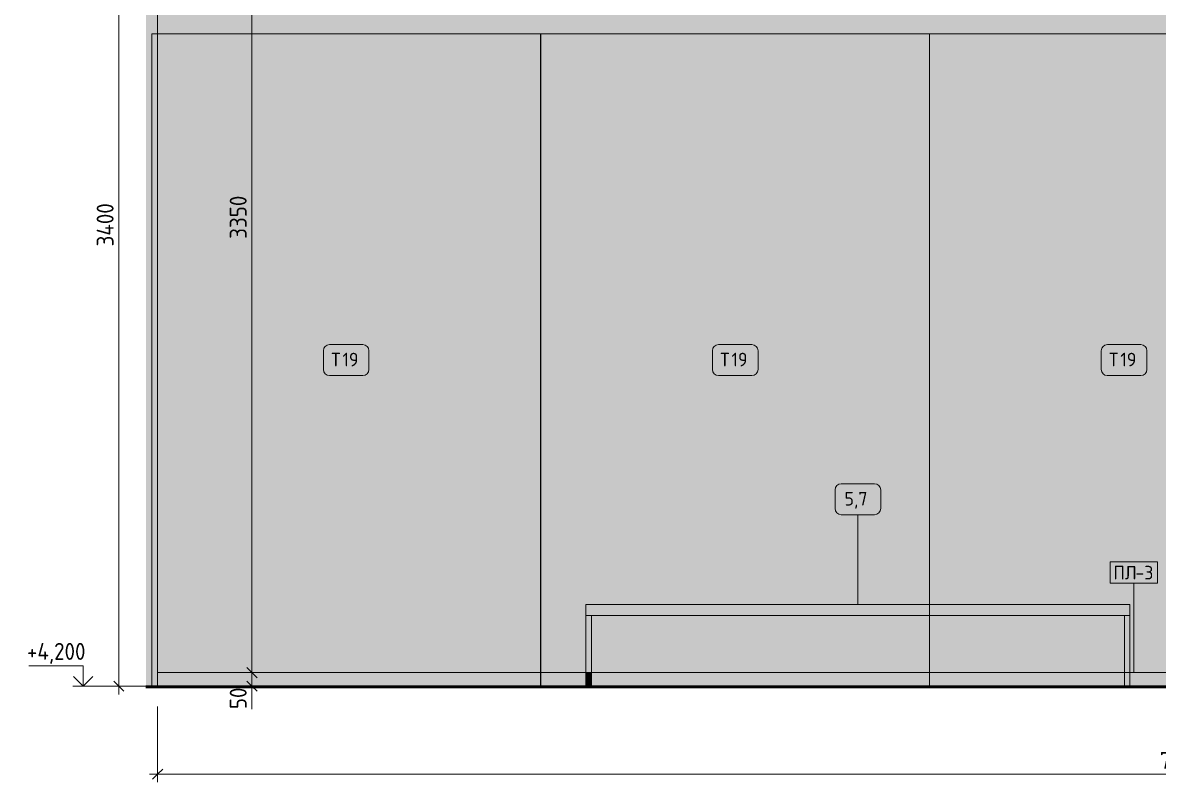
# Model space of a CAD drawing. Header units: millimetres. Extents: x 108302 to 166327, y -1987 to 21700.
# Drawn here: x 154002 to 158178, y 3846 to 6641 of the extents above; entities that cross this region are included whole.
import ezdxf

# ---------------------------------------------------------------- set-up
doc = ezdxf.new("R2010")
doc.units = ezdxf.units.MM
for name, color, linetype, lineweight in [('A-ANNO-DIMS', 7, 'Continuous', 9), ('A-ANNO-DIMS-25', 7, 'Continuous', 9), ('A-GENM', 7, 'Continuous', 9), ('A-GENM-IDEN', 7, 'Continuous', 9), ('A-WALL-PATT', 7, 'Continuous', 9), ('G-ANNO-DIMS', 7, 'Continuous', 9), ('G-ANNO-DIMS-1', 7, 'Continuous', 20), ('I-FURN-IDEN', 7, 'Continuous', 9), ('I-WALL', 7, 'Continuous', 9), ('S-COLS', 7, 'Continuous', 9)]:
    doc.layers.add(name, color=color, linetype=linetype, lineweight=lineweight)
for name, color, linetype, lineweight, true_color in [('A-FLOR-1', 7, 'Continuous', 9, 0x787878), ('A-FLOR-FNSH-2', 7, 'Continuous', 30, 0x3c3c3c), ('I-FURN-13', 7, 'Continuous', 9, 0x9e9e9e), ('I-FURN-2', 7, 'Continuous', 9, 0xacacac), ('I-FURN-20', 7, 'Continuous', 9, 0x949494), ('I-FURN-4', 7, 'Continuous', 9, 0xc0c0c0)]:
    doc.layers.add(name, color=color, linetype=linetype, lineweight=lineweight, true_color=true_color)
doc.layers.add('I-FURN-3', color=7, linetype='Continuous', lineweight=9, true_color=0x7f7f7f, transparency=0.7)
doc.styles.add('GOST Common_2', font='GOST_Common.ttf', dxfattribs={"height": 50})
doc.styles.add('ISOCPEUR_1', font='isocpeur.ttf', dxfattribs={"width": 0.9, "height": 62.5})
doc.dimstyles.new('ISO-2_5_0_9К_БОЛЬШОЙ_1', dxfattribs={"dimscale": 304.8, "dimtxt": 62.248823, "dimasz": 0.123031, "dimexe": 0.098425, "dimexo": 0.246063, "dimgap": 0, "dimtad": 1, "dimdec": 0, "dimrnd": 10, "dimzin": 0, "dimdsep": 46, "dimtxsty": 'ISOCPEUR_1', "dimblk1": 'OBLIQUE', "dimblk2": 'OBLIQUE', "dimsah": 1, "dimcen": 0.09, "dimdle": 0.098425, "dimazin": 0, "dimtfac": 1, "dimtdec": 4, "dimtix": 1, "dimtmove": 0, "dimatfit": 3, "dimfxl": 1, "dimtvp": 1, "dimtolj": 1, "dimtzin": 0, "dimarcsym": 2})
doc.dimstyles.new('ISO-2_5_0_9К_БОЛЬШОЙ_2', dxfattribs={"dimscale": 304.8, "dimtxt": 62.248823, "dimasz": 0.123031, "dimexe": 0.098425, "dimexo": 0.246063, "dimgap": 0, "dimtad": 1, "dimdec": 0, "dimrnd": 10, "dimzin": 0, "dimdsep": 46, "dimtxsty": 'ISOCPEUR_1', "dimblk1": 'OBLIQUE', "dimblk2": 'OBLIQUE', "dimsah": 1, "dimcen": 0.09, "dimdle": 0.098425, "dimazin": 0, "dimtfac": 1, "dimtdec": 4, "dimtix": 1, "dimtmove": 1, "dimatfit": 3, "dimfxl": 1, "dimtvp": 1, "dimtolj": 1, "dimtzin": 0, "dimarcsym": 2})

# ---------------------------------------------------------------- blocks, each defined once
blk = doc.blocks.new('Стол базовый прямоугольный - 5_7-26328560-Развертка 2_47-4')
at = {"layer": 'I-FURN-13'}
for p, q in [((15175.3, 4460), (15195.3, 4460)), ((15195.3, 4460), (15175.3, 4460)), ((15175.3, 4200), (15175.3, 4460)), ((15195.3, 4460), (15195.3, 4200)), ((17155.3, 4460), (17175.3, 4460)), ((17175.3, 4460), (17155.3, 4460)), ((17155.3, 4460), (17155.3, 4200)), ((17175.3, 4200), (17175.3, 4460))]:
    blk.add_line(p, q, dxfattribs=at)
at = {"layer": 'I-FURN-2'}
for p, q in [((17175.3, 4500), (15175.3, 4500)), ((15175.3, 4460), (15175.3, 4500)), ((17175.3, 4500), (17175.3, 4460)), ((15175.3, 4200), (15175.3, 4460)), ((15175.3, 4200), (15175.3, 4460)), ((15195.3, 4460), (17155.3, 4460)), ((15195.3, 4200), (15195.3, 4460)), ((15195.3, 4200), (15195.3, 4460)), ((17155.3, 4200), (17155.3, 4460)), ((17155.3, 4200), (17155.3, 4460)), ((17175.3, 4200), (17175.3, 4460)), ((17175.3, 4200), (17175.3, 4460))]:
    blk.add_line(p, q, dxfattribs=at)
at = {"layer": 'I-FURN-20'}
for p, q in [((15175.3, 4460), (15195.3, 4460)), ((15195.3, 4460), (15175.3, 4460)), ((17155.3, 4460), (17175.3, 4460)), ((17175.3, 4460), (17155.3, 4460))]:
    blk.add_line(p, q, dxfattribs=at)
at = {"layer": 'I-FURN-4'}
for p, q in [((15175.3, 4500), (17175.3, 4500)), ((15175.3, 4460), (15175.3, 4500)), ((17175.3, 4460), (17175.3, 4500)), ((17175.3, 4460), (15175.3, 4460)), ((15175.3, 4460), (15195.3, 4460)), ((15175.3, 4200), (15175.3, 4460)), ((15195.3, 4460), (15195.3, 4200)), ((17155.3, 4460), (17175.3, 4460)), ((17155.3, 4460), (17155.3, 4200)), ((17175.3, 4200), (17175.3, 4460))]:
    blk.add_line(p, q, dxfattribs=at)
blk = doc.blocks.new('Плинтус - Плинтус темный _ст_школа_-32862305-Развертка 2_47-4')
at = {"layer": 'A-GENM'}
h = blk.add_hatch(color=256, dxfattribs=at)
h.paths.add_polyline_path([(20780, 4200), (20780, 4250), (20778, 4250), (20778, 4200)])
h.paths.add_polyline_path([(15008.3, 4200), (15009, 4200), (15009, 4250), (15008.3, 4250)])
for p, q in [((13600, 4250), (15008.3, 4250)), ((13600, 4200), (13600, 4250)), ((15008.3, 4250), (15009, 4250)), ((15009, 4250), (15175.3, 4250)), ((15175.3, 4250), (15195.3, 4250)), ((15195.3, 4250), (17155.3, 4250)), ((17155.3, 4250), (17175.3, 4250)), ((17175.3, 4250), (17635.3, 4250)), ((15008.3, 4200), (13600, 4200)), ((15009, 4200), (15008.3, 4200)), ((15175.3, 4200), (15009, 4200)), ((15195.3, 4200), (15175.3, 4200)), ((17155.3, 4200), (15195.3, 4200)), ((17175.3, 4200), (17155.3, 4200)), ((17635.3, 4200), (17175.3, 4200))]:
    blk.add_line(p, q, dxfattribs=at)
blk = doc.blocks.new('Мат в спортивном зале - Т19-31180416-Развертка 2_47-4')
at = {"layer": 'I-FURN-3'}
for points in [[(13600, 4200), (13600, 6600), (13578.3, 6600), (13578.3, 4200)], [(14505.8, 4250), (15008.3, 4250), (15008.3, 6600), (13600, 6600), (13600, 4250), (14031.2, 4250)], [(14505.8, 4200), (15008.3, 4200), (15008.3, 4250), (13600, 4250), (13600, 4200), (14031.2, 4200)]]:
    blk.add_hatch(color=256, dxfattribs=at).paths.add_polyline_path(points)
at = {"layer": 'I-FURN-2'}
for p, q in [((15008.3, 6600), (13578.3, 6600)), ((13578.3, 4200), (13578.3, 6600)), ((15008.3, 6600), (15008.3, 4250))]:
    blk.add_line(p, q, dxfattribs=at)
at = {"layer": 'I-FURN-4'}
for p, q in [((13578.3, 6600), (15008.3, 6600)), ((13578.3, 4200), (13578.3, 6600)), ((15008.3, 4200), (15008.3, 6600))]:
    blk.add_line(p, q, dxfattribs=at)
blk = doc.blocks.new('Мат в спортивном зале - Т19-V54-Развертка 2_47-4')
at = {"layer": 'I-FURN-3'}
h = blk.add_hatch(color=256, dxfattribs=at)
h.paths.add_polyline_path([(15009, 4250), (15175.3, 4250), (15175.3, 4500), (16439, 4500), (16439, 6600), (15009, 6600), (15009, 4460)])
h.paths.add_polyline_path([(15455, 4250), (16439, 4250), (16439, 4460), (15195.3, 4460), (15195.3, 4250)])
for points in [[(15195.3, 4460), (16439, 4460), (16439, 4500), (15175.3, 4500), (15175.3, 4460)], [(15175.3, 4250), (15195.3, 4250), (15195.3, 4460), (15175.3, 4460)], [(15195.3, 4200), (15195.3, 4250), (15175.3, 4250), (15175.3, 4200)]]:
    blk.add_hatch(color=256, dxfattribs=at).paths.add_polyline_path(points)
h = blk.add_hatch(color=256, dxfattribs=at)
h.paths.add_polyline_path([(15455, 4200), (16439, 4200), (16439, 4250), (15195.3, 4250), (15195.3, 4200)])
h.paths.add_polyline_path([(15009, 4200), (15175.3, 4200), (15175.3, 4250), (15009, 4250)])
at = {"layer": 'I-FURN-2'}
blk.add_line((16439, 4460), (16439, 4500), dxfattribs=at)
at = {"layer": 'I-FURN-4'}
for p, q in [((15009, 6600), (16439, 6600)), ((15009, 4200), (15009, 6600)), ((16439, 4500), (16439, 6600)), ((16439, 4200), (16439, 4460))]:
    blk.add_line(p, q, dxfattribs=at)
blk = doc.blocks.new('Мат в спортивном зале - Т19-V55-Развертка 2_47-4')
at = {"layer": 'I-FURN-3'}
h = blk.add_hatch(color=256, dxfattribs=at)
h.paths.add_polyline_path([(17353.5, 4250), (17635.3, 4250), (17635.3, 4500), (17869, 4500), (17869, 6600), (16439, 6600), (16439, 4500), (17175.3, 4500), (17175.3, 4250)])
h.paths.add_polyline_path([(17869, 4250), (17869, 4460), (17655.3, 4460), (17655.3, 4250)])
h.paths.add_polyline_path([(16439, 4250), (17155.3, 4250), (17155.3, 4460), (16439, 4460)])
h = blk.add_hatch(color=256, dxfattribs=at)
h.paths.add_polyline_path([(17655.3, 4460), (17869, 4460), (17869, 4500), (17635.3, 4500), (17635.3, 4460)])
h.paths.add_polyline_path([(16439, 4460), (17175.3, 4460), (17175.3, 4500), (16439, 4500)])
h = blk.add_hatch(color=256, dxfattribs=at)
h.paths.add_polyline_path([(17635.3, 4250), (17655.3, 4250), (17655.3, 4460), (17635.3, 4460)])
h.paths.add_polyline_path([(17155.3, 4250), (17175.3, 4250), (17175.3, 4460), (17155.3, 4460)])
h = blk.add_hatch(color=256, dxfattribs=at)
h.paths.add_polyline_path([(17353.5, 4200), (17635.3, 4200), (17635.3, 4250), (17175.3, 4250), (17175.3, 4200)])
h.paths.add_polyline_path([(17155.3, 4200), (17155.3, 4250), (16439, 4250), (16439, 4200)])
h.paths.add_polyline_path([(17869, 4200), (17869, 4250), (17655.3, 4250), (17655.3, 4200)])
h = blk.add_hatch(color=256, dxfattribs=at)
h.paths.add_polyline_path([(17655.3, 4200), (17655.3, 4250), (17635.3, 4250), (17635.3, 4200)])
h.paths.add_polyline_path([(17175.3, 4200), (17175.3, 4250), (17155.3, 4250), (17155.3, 4200)])
at = {"layer": 'I-FURN-2'}
for p, q in [((16439, 4460), (16439, 4500)), ((17869, 4460), (17869, 4500))]:
    blk.add_line(p, q, dxfattribs=at)
at = {"layer": 'I-FURN-4'}
for p, q in [((16439, 6600), (17869, 6600)), ((16439, 4500), (16439, 6600)), ((17869, 4500), (17869, 6600)), ((16439, 4200), (16439, 4460)), ((17869, 4200), (17869, 4460))]:
    blk.add_line(p, q, dxfattribs=at)
blk = doc.blocks.new('Высотные отметки - Стрелка_Верх-17668718-Развертка 2_47-4')
at = {"layer": 'G-ANNO-DIMS'}
for p, q in [((13325.8, 4275), (13125.8, 4275)), ((13325.8, 4200), (13325.8, 4275)), ((13363.7, 4200), (13288.7, 4200))]:
    blk.add_line(p, q, dxfattribs=at)
at = {"layer": 'G-ANNO-DIMS-1'}
for q in [(13290.5, 4235.4), (13361.2, 4235.4)]:
    blk.add_line((13325.8, 4200), q, dxfattribs=at)
blk = doc.blocks.new('DIMBLOCK57-Развертка 2_47-4')
at = {"layer": 'A-ANNO-DIMS-25'}
for p, q in [((154498.1, 4125), (154498.1, 3846.4)), ((154498.1, 3876.4), (154498.1, 4120)), ((162028.1, 4125), (162028.1, 3846.4)), ((162028.1, 3876.4), (162028.1, 4120)), ((154468.1, 3876.4), (162058.1, 3876.4))]:
    blk.add_line(p, q, dxfattribs=at)
at = {"layer": 'A-ANNO-DIMS-25', "lineweight": 20}
for p, q in [((154498.1, 3876.4), (154516.9, 3895.2)), ((162028.1, 3876.4), (162046.9, 3895.2)), ((154498.1, 3876.4), (154479.4, 3857.7)), ((162028.1, 3876.4), (162009.4, 3857.7))]:
    blk.add_line(p, q, dxfattribs=at)
at = {"layer": 'A-ANNO-DIMS-25', "color": 0, "insert": (158184.1, 3958.1), "char_height": 62.5, "width": 189.619, "attachment_point": 1, "line_spacing_factor": 1.149209, "style": 'ISOCPEUR_1'}
blk.add_mtext('7530', dxfattribs=at)
blk = doc.blocks.new('_Oblique')
at = {"color": 0, "linetype": 'ByBlock', "lineweight": -2}
blk.add_line((-0.5, -0.5), (0.5, 0.5), dxfattribs=at)
blk = doc.blocks.new('DIMBLOCK58-Развертка 2_47-4')
at = {"layer": 'A-ANNO-DIMS-25', "lineweight": 20}
for p, q in [((154844.9, 7600), (154826.2, 7618.8)), ((154844.9, 7600), (154863.7, 7581.2)), ((154844.9, 4250), (154826.2, 4268.7)), ((154844.9, 4250), (154863.7, 4231.2))]:
    blk.add_line(p, q, dxfattribs=at)
at = {"layer": 'A-ANNO-DIMS-25'}
for p, q in [((154844.9, 7630), (154844.9, 4250)), ((154924.1, 7600), (154814.9, 7600)), ((154844.9, 7600), (154924.1, 7600)), ((154796.4, 4250), (154874.9, 4250)), ((154844.9, 4250), (154796.4, 4250))]:
    blk.add_line(p, q, dxfattribs=at)
at = {"layer": 'A-ANNO-DIMS-25', "color": 0, "insert": (154763.2, 5846), "char_height": 62.5, "width": 189.619, "attachment_point": 1, "rotation": 90, "line_spacing_factor": 1.149209, "style": 'ISOCPEUR_1'}
blk.add_mtext('3350', dxfattribs=at)
blk = doc.blocks.new('DIMBLOCK59-Развертка 2_47-4')
at = {"layer": 'A-ANNO-DIMS-25', "lineweight": 20}
for p, q in [((154844.9, 4250), (154826.2, 4268.7)), ((154844.9, 4200), (154826.2, 4218.7)), ((154844.9, 4250), (154863.7, 4231.2)), ((154844.9, 4200), (154863.7, 4181.2))]:
    blk.add_line(p, q, dxfattribs=at)
at = {"layer": 'A-ANNO-DIMS-25'}
for p, q in [((154796.4, 4250), (154874.9, 4250)), ((154844.9, 4250), (154796.4, 4250)), ((154844.9, 4250), (154844.9, 4170)), ((154844.9, 4219.5), (154844.9, 4225)), ((154844.9, 4115.5), (154844.9, 4219.5)), ((154796.4, 4200), (154874.9, 4200)), ((154844.9, 4200), (154796.4, 4200))]:
    blk.add_line(p, q, dxfattribs=at)
at = {"layer": 'A-ANNO-DIMS-25', "color": 0, "insert": (154763.2, 4115.5), "char_height": 62.5, "width": 94.81, "attachment_point": 1, "rotation": 90, "line_spacing_factor": 1.149209, "style": 'ISOCPEUR_1'}
blk.add_mtext('50', dxfattribs=at)
blk = doc.blocks.new('Mark Reiling - Mark Reiling-26174330-Развертка 2_47-4')
at = {"layer": 'A-GENM-IDEN'}
for p, q in [((17103.3, 4657.8), (17103.3, 4579)), ((17103.3, 4657.8), (17276.7, 4657.8)), ((17276.7, 4657.8), (17103.3, 4657.8)), ((17103.3, 4657.8), (17103.3, 4579)), ((17276.7, 4579), (17276.7, 4657.8)), ((17276.7, 4579), (17276.7, 4657.8)), ((17103.3, 4579), (17276.7, 4579)), ((17103.3, 4579), (17276.7, 4579))]:
    blk.add_line(p, q, dxfattribs=at)
blk = doc.blocks.new('Марка_Мебель - В прямоуг_Balcon_Марка-25523697-Развертка 2_47-4')
at = {"layer": 'I-FURN-IDEN'}
for p, q in [((18573.9, 4944.8), (18696.6, 4944.8)), ((18551.4, 4922.3), (18551.4, 4853.3)), ((18719.1, 4922.3), (18719.1, 4853.5)), ((18573.7, 4831), (18696.6, 4831))]:
    blk.add_line(p, q, dxfattribs=at)
for centre, radius, start, end in [((18573.9, 4922.3), 22.5, 90, 180), ((18696.6, 4922.3), 22.5, 0, 90), ((18573.7, 4853.3), 22.3, 180, 270), ((18696.6, 4853.5), 22.5, 270, 0)]:
    blk.add_arc(centre, radius, start, end, dxfattribs=at)
blk = doc.blocks.new('DIMBLOCK60-Развертка 2_47-4')
at = {"layer": 'A-ANNO-DIMS-25', "lineweight": 20}
for p, q in [((154355.4, 7600), (154336.7, 7618.8)), ((154355.4, 7600), (154374.2, 7581.2)), ((154355.4, 4200), (154336.7, 4218.7)), ((154355.4, 4200), (154374.2, 4181.2))]:
    blk.add_line(p, q, dxfattribs=at)
at = {"layer": 'A-ANNO-DIMS-25'}
for p, q in [((154355.4, 4170), (154355.4, 7630)), ((154380.1, 7600), (154325.4, 7600)), ((154355.4, 7600), (154380.1, 7600)), ((154375.2, 4200), (154325.4, 4200)), ((154355.4, 4200), (154380.1, 4200))]:
    blk.add_line(p, q, dxfattribs=at)
at = {"layer": 'A-ANNO-DIMS-25', "color": 0, "insert": (154273.8, 5818), "char_height": 62.5, "width": 196.802, "attachment_point": 1, "rotation": 90, "line_spacing_factor": 1.149209, "style": 'ISOCPEUR_1'}
blk.add_mtext('3400', dxfattribs=at)

msp = doc.modelspace()

# ---------------------------------------------------------------- hatches: boundary and pattern name
at = {"layer": 'A-FLOR-1'}
msp.add_hatch(color=256, dxfattribs=at).paths.add_polyline_path([(154454.7, 4195), (162048.1, 4195), (162048.1, 4200), (154454.7, 4200)])
at = {"layer": 'A-WALL-PATT'}
h = msp.add_hatch(color=256, dxfattribs=at)
h.paths.add_polyline_path([(161692.6, 4200), (162027.1, 4200), (162027.1, 7600), (154498.1, 7600), (154498.1, 6600), (155906.5, 6600), (155906.5, 4250), (155907.1, 4250), (155907.1, 6600), (161627.1, 6600), (161627.1, 4700), (161927.1, 4700), (161927.1, 4640), (161676.2, 4640), (161676.2, 4250), (161678.1, 4250), (161678.1, 4200)])
h.paths.add_polyline_path([(161912.4, 4330), (161894.4, 4330), (161894.4, 4347.5), (161830.4, 4347.3), (161830.4, 4330), (161812.4, 4330), (161812.4, 4347.5), (161766.4, 4347.3), (161766.4, 4330), (161748.4, 4330), (161748.4, 4630), (161766.4, 4630), (161766.4, 4612.5), (161812.4, 4612.5), (161812.4, 4630), (161830.4, 4630), (161830.4, 4612.5), (161894.4, 4612.5), (161894.4, 4630), (161912.4, 4630), (161912.4, 4347.3)])
h.paths.add_polyline_path([(161862.4, 4362.5), (161870.6, 4362.5), (161894.4, 4362.6), (161894.4, 4597.5), (161830.4, 4597.5), (161830.4, 4362.5), (161861, 4362.5)])
h.paths.add_polyline_path([(161811.3, 4362.5), (161812.4, 4362.6), (161812.4, 4597.5), (161766.4, 4597.5), (161766.4, 4362.5), (161781.6, 4362.5)])
at = {"layer": 'S-COLS'}
msp.add_hatch(color=256, dxfattribs=at).paths.add_polyline_path([(154476.5, 4200), (154476.5, 6600), (154498.1, 6600), (154498.1, 7600), (154455.1, 7600), (154455.1, 7650), (154498.1, 7650), (154498.1, 8100), (154454.7, 8100), (154454.7, 4200)])

# ---------------------------------------------------------------- linework, layer by layer
at = {"layer": 'A-FLOR-FNSH-2'}
for p, q in [((162028.1, 4200), (154454.7, 4200)), ((154454.7, 4195), (162048.1, 4195))]:
    msp.add_line(p, q, dxfattribs=at)
at = {"layer": 'A-GENM-IDEN'}
msp.add_line((158088.1, 4250), (158088.1, 4578), dxfattribs=at)
at = {"layer": 'G-ANNO-DIMS'}
msp.add_line((154616, 4200), (154224, 4200), dxfattribs=at)
at = {"layer": 'I-FURN-IDEN'}
msp.add_line((157073.4, 4500), (157073.4, 4831), dxfattribs=at)
at = {"layer": 'I-WALL'}
msp.add_line((154498.1, 7600), (154498.1, 4250), dxfattribs=at)

# ---------------------------------------------------------------- block references
at = {"layer": 'A-GENM'}
msp.add_blockref('Плинтус - Плинтус темный _ст_школа_-32862305-Развертка 2_47-4', (140898.1, 0), dxfattribs=at)
at = {"layer": 'A-GENM-IDEN'}
msp.add_blockref('Mark Reiling - Mark Reiling-26174330-Развертка 2_47-4', (140898.1, 0), dxfattribs=at)
at = {"layer": 'G-ANNO-DIMS'}
msp.add_blockref('Высотные отметки - Стрелка_Верх-17668718-Развертка 2_47-4', (140898.1, 0), dxfattribs=at)
at = {"layer": 'I-FURN-2'}
msp.add_blockref('Стол базовый прямоугольный - 5_7-26328560-Развертка 2_47-4', (140898.1, 0), dxfattribs=at)
at = {"layer": 'I-FURN-4'}
for name in ['Мат в спортивном зале - Т19-31180416-Развертка 2_47-4', 'Мат в спортивном зале - Т19-V54-Развертка 2_47-4', 'Мат в спортивном зале - Т19-V55-Развертка 2_47-4']:
    msp.add_blockref(name, (140898.1, 0), dxfattribs=at)
at = {"layer": 'I-FURN-IDEN'}
for p in [(136556.2, 512.1), (137986.9, 512.1), (139416.9, 512.1), (138438.1, 0)]:
    msp.add_blockref('Марка_Мебель - В прямоуг_Balcon_Марка-25523697-Развертка 2_47-4', p, dxfattribs=at)

# ---------------------------------------------------------------- texts
at = {"layer": 'A-GENM-IDEN', "char_height": 50, "attachment_point": 1, "style": 'GOST Common_2'}
for s, insert, width in [('ПЛ', (158013, 4642.8), 98.207), ('-3', (158094, 4642.8), 86.181)]:
    msp.add_mtext(s, dxfattribs=dict(at, insert=insert, width=width))
at = {"layer": 'I-FURN-IDEN', "char_height": 50, "attachment_point": 1, "style": 'GOST Common_2'}
for s, insert, width in [('\\fGOST Common|b0|i0|c204|p34|;Т', (155136.5, 5426.8), 50.105), ('19', (155177.8, 5426.8), 74.156), ('\\fGOST Common|b0|i0|c204|p34|;Т', (156567.1, 5426.8), 50.105), ('19', (156608.5, 5426.8), 74.156), ('\\fGOST Common|b0|i0|c204|p34|;Т', (157997.1, 5426.8), 50.105), ('19', (158038.5, 5426.8), 74.156), ('5,7', (157024.2, 4914.7), 110.232)]:
    msp.add_mtext(s, dxfattribs=dict(at, insert=insert, width=width))

# ---------------------------------------------------------------- dimensions: what is measured, and where the dimension line sits
at = {"layer": 'A-ANNO-DIMS'}
dim = msp.add_linear_dim(base=(154844.9, 4250), p1=(154999.1, 7600), p2=(154871.4, 4250), angle=90, dimstyle='ISO-2_5_0_9К_БОЛЬШОЙ_1', override={"dimpost": '<>', "dimfxl": 3352.433908}, dxfattribs=at)
dim.commit()
dim.dimension.update_dxf_attribs({"geometry": 'DIMBLOCK58-Развертка 2_47-4', "text_midpoint": (154813.7, 5925)})
dim = msp.add_linear_dim(base=(154844.9, 4200), p1=(154871.4, 4250), p2=(154871.4, 4200), angle=90, dimstyle='ISO-2_5_0_9К_БОЛЬШОЙ_2', override={"dimpost": '<>', "dimfxl": 50}, dxfattribs=at)
dim.commit()
dim.dimension.update_dxf_attribs({"geometry": 'DIMBLOCK59-Развертка 2_47-4', "text_midpoint": (154804.9, 4162.9), "dimtype": 160, "text_rotation": 90})
dim = msp.add_linear_dim(base=(162028.1, 3876.4), p1=(154498.1, 4200), p2=(162028.1, 4200), dimstyle='ISO-2_5_0_9К_БОЛЬШОЙ_1', override={"dimpost": '<>', "dimfxl": 7530}, dxfattribs=at)
dim.commit()
dim.dimension.update_dxf_attribs({"geometry": 'DIMBLOCK57-Развертка 2_47-4', "text_midpoint": (158263.1, 3907.7)})

# ---------------------------------------------------------------- next in the draw order: texts
at = {"layer": 'G-ANNO-DIMS', "insert": (154017.5, 4359.2), "char_height": 62.5, "width": 261.428, "attachment_point": 1, "line_spacing_factor": 1.149209, "style": 'ISOCPEUR_1', "bg_fill": 3, "box_fill_scale": 1.25, "bg_fill_color": 256, "bg_fill_true_color": 13158600, "bg_fill_transparency": 0}
msp.add_mtext('+4,200', dxfattribs=at)

# ---------------------------------------------------------------- next in the draw order: dimensions: what is measured, and where the dimension line sits
at = {"layer": 'A-ANNO-DIMS'}
dim = msp.add_linear_dim(base=(154355.4, 7600), p1=(154450.2, 4200), p2=(154455.1, 7600), angle=90, dimstyle='ISO-2_5_0_9К_БОЛЬШОЙ_1', override={"dimpost": '<>', "dimfxl": 3400.003619}, dxfattribs=at)
dim.commit()
dim.dimension.update_dxf_attribs({"geometry": 'DIMBLOCK60-Развертка 2_47-4', "text_midpoint": (154324.2, 5900)})

doc.saveas('drawing.dxf')
